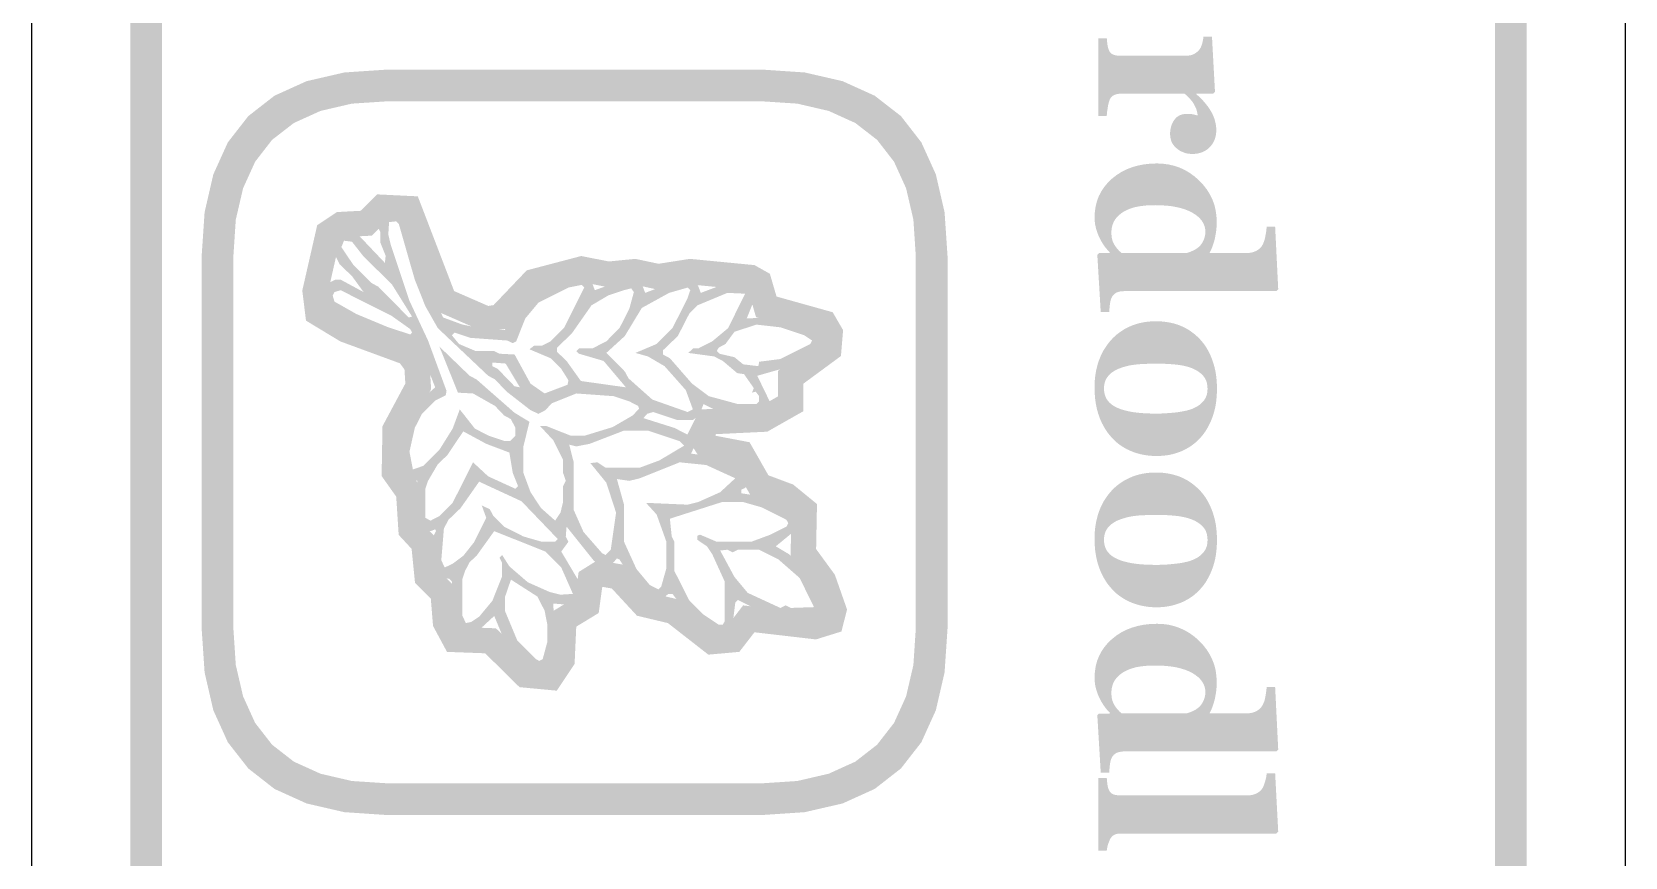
# Model space of a CAD drawing. Header units: millimetres. Extents: x 6 to 297, y 55 to 451.
# Drawn here: x 273.96 to 294.04, y 413.97 to 424.38 of the extents above; entities that cross this region are included whole.
import ezdxf

# ---------------------------------------------------------------- set-up
doc = ezdxf.new("R2010")
doc.units = ezdxf.units.MM
doc.layers.add('CUT', color=1, linetype='Continuous')
doc.layers.add('RASTER', color=7, linetype='Continuous')

msp = doc.modelspace()

# ---------------------------------------------------------------- hatches: boundary and pattern name
at = {"layer": 'RASTER'}
h = msp.add_hatch(color=7, dxfattribs=at)
h.paths.add_polyline_path([(290.6, 450), (291.116, 449.966), (291.563, 449.863), (291.941, 449.691), (292.25, 449.45), (292.491, 449.141), (292.663, 448.763), (292.766, 448.316), (292.8, 447.8), (292.8, 390.6), (292.766, 390.084), (292.662, 389.638), (292.491, 389.259), (292.25, 388.95), (291.941, 388.709), (291.563, 388.538), (291.116, 388.434), (290.6, 388.4), (277.4, 388.4), (276.884, 388.434), (276.438, 388.538), (276.059, 388.709), (275.75, 388.95), (275.509, 389.259), (275.338, 389.638), (275.234, 390.084), (275.2, 390.6), (275.2, 447.8), (275.234, 448.316), (275.338, 448.763), (275.509, 449.141), (275.75, 449.45), (276.059, 449.691), (276.438, 449.863), (276.884, 449.966), (277.4, 450)])
h.paths.add_polyline_path([(290.6, 449.6), (277.4, 449.6), (276.978, 449.572), (276.612, 449.488), (276.303, 449.347), (276.05, 449.15), (275.853, 448.897), (275.713, 448.588), (275.628, 448.222), (275.6, 447.8), (275.6, 390.6), (275.628, 390.178), (275.713, 389.813), (275.853, 389.503), (276.05, 389.25), (276.303, 389.053), (276.612, 388.912), (276.978, 388.828), (277.4, 388.8), (290.6, 388.8), (291.022, 388.828), (291.388, 388.912), (291.697, 389.053), (291.95, 389.25), (292.147, 389.503), (292.287, 389.813), (292.372, 390.178), (292.4, 390.6), (292.4, 447.8), (292.372, 448.222), (292.287, 448.588), (292.147, 448.897), (291.95, 449.15), (291.697, 449.347), (291.388, 449.488), (291.022, 449.572), (290.6, 449.6)], flags=0)
for points in [[(288.585, 422.836), (288.558, 422.837), (288.531, 422.84), (288.505, 422.845), (288.481, 422.853), (288.456, 422.863), (288.433, 422.874), (288.411, 422.888), (288.39, 422.905), (288.37, 422.922), (288.353, 422.942), (288.338, 422.962), (288.326, 422.984), (288.317, 423.008), (288.311, 423.033), (288.307, 423.059), (288.305, 423.086), (288.306, 423.112), (288.309, 423.138), (288.313, 423.162), (288.319, 423.185), (288.326, 423.207), (288.336, 423.228), (288.347, 423.248), (288.359, 423.267), (288.374, 423.284), (288.39, 423.3), (288.407, 423.312), (288.426, 423.323), (288.447, 423.331), (288.47, 423.336), (288.494, 423.34), (288.519, 423.341), (288.532, 423.341), (288.543, 423.341), (288.554, 423.34), (288.565, 423.339), (288.574, 423.338), (288.583, 423.337), (288.591, 423.336), (288.599, 423.334), (288.606, 423.332), (288.613, 423.33), (288.62, 423.329), (288.627, 423.327), (288.633, 423.325), (288.64, 423.324), (288.646, 423.322), (288.652, 423.321), (288.651, 423.338), (288.648, 423.355), (288.644, 423.372), (288.639, 423.39), (288.633, 423.408), (288.625, 423.426), (288.616, 423.444), (288.606, 423.463), (288.594, 423.481), (288.582, 423.499), (288.568, 423.516), (288.554, 423.533), (288.539, 423.549), (288.523, 423.565), (288.506, 423.58), (288.488, 423.595), (287.684, 423.595), (287.672, 423.594), (287.66, 423.594), (287.648, 423.592), (287.637, 423.591), (287.627, 423.588), (287.617, 423.585), (287.608, 423.582), (287.599, 423.578), (287.591, 423.574), (287.583, 423.569), (287.576, 423.563), (287.569, 423.557), (287.563, 423.55), (287.557, 423.542), (287.551, 423.533), (287.546, 423.524), (287.543, 423.516), (287.539, 423.506), (287.535, 423.494), (287.532, 423.482), (287.528, 423.468), (287.525, 423.453), (287.522, 423.437), (287.519, 423.419), (287.517, 423.402), (287.514, 423.386), (287.512, 423.371), (287.511, 423.357), (287.509, 423.345), (287.508, 423.333), (287.507, 423.323), (287.507, 423.315), (287.4, 423.315), (287.4, 424.295), (287.507, 424.295), (287.508, 424.286), (287.509, 424.276), (287.509, 424.267), (287.51, 424.258), (287.511, 424.249), (287.513, 424.239), (287.514, 424.23), (287.515, 424.221), (287.516, 424.212), (287.518, 424.203), (287.519, 424.194), (287.521, 424.186), (287.523, 424.178), (287.525, 424.171), (287.527, 424.164), (287.529, 424.157), (287.533, 424.146), (287.538, 424.135), (287.543, 424.126), (287.549, 424.117), (287.556, 424.11), (287.563, 424.103), (287.571, 424.097), (287.579, 424.093), (287.587, 424.088), (287.597, 424.085), (287.607, 424.082), (287.618, 424.079), (287.629, 424.077), (287.641, 424.076), (287.653, 424.075), (287.667, 424.075), (288.519, 424.075), (288.532, 424.075), (288.545, 424.077), (288.557, 424.079), (288.569, 424.081), (288.581, 424.085), (288.592, 424.089), (288.603, 424.094), (288.614, 424.1), (288.624, 424.106), (288.633, 424.113), (288.643, 424.12), (288.651, 424.127), (288.659, 424.135), (288.667, 424.143), (288.674, 424.151), (288.68, 424.16), (288.685, 424.167), (288.689, 424.174), (288.693, 424.182), (288.696, 424.19), (288.7, 424.198), (288.703, 424.207), (288.707, 424.217), (288.71, 424.227), (288.712, 424.237), (288.715, 424.247), (288.717, 424.258), (288.719, 424.269), (288.721, 424.28), (288.723, 424.292), (288.724, 424.303), (288.726, 424.315), (288.833, 424.315), (288.871, 423.617), (288.849, 423.595), (288.636, 423.595), (288.636, 423.589), (288.665, 423.563), (288.692, 423.537), (288.717, 423.511), (288.741, 423.484), (288.763, 423.457), (288.784, 423.43), (288.803, 423.402), (288.82, 423.374), (288.836, 423.346), (288.849, 423.317), (288.861, 423.288), (288.87, 423.258), (288.877, 423.228), (288.883, 423.198), (288.886, 423.168), (288.887, 423.138), (288.886, 423.104), (288.882, 423.073), (288.875, 423.043), (288.866, 423.015), (288.854, 422.988), (288.839, 422.963), (288.822, 422.94), (288.803, 422.919), (288.781, 422.899), (288.757, 422.882), (288.733, 422.868), (288.706, 422.856), (288.678, 422.847), (288.649, 422.841), (288.618, 422.837), (288.585, 422.836)], [(287.4, 414.05), (287.4, 414.968), (287.507, 414.968), (287.508, 414.959), (287.508, 414.949), (287.509, 414.94), (287.51, 414.931), (287.511, 414.921), (287.512, 414.912), (287.513, 414.903), (287.514, 414.894), (287.515, 414.885), (287.517, 414.877), (287.518, 414.868), (287.52, 414.86), (287.522, 414.852), (287.524, 414.845), (287.526, 414.837), (287.529, 414.83), (287.534, 414.819), (287.539, 414.809), (287.544, 414.799), (287.55, 414.791), (287.557, 414.784), (287.564, 414.777), (287.571, 414.771), (287.579, 414.767), (287.588, 414.763), (287.597, 414.759), (287.607, 414.756), (287.618, 414.754), (287.629, 414.752), (287.641, 414.751), (287.653, 414.75), (287.667, 414.75), (289.29, 414.75), (289.303, 414.75), (289.317, 414.751), (289.33, 414.753), (289.343, 414.755), (289.356, 414.759), (289.369, 414.763), (289.381, 414.767), (289.393, 414.773), (289.404, 414.778), (289.415, 414.785), (289.425, 414.792), (289.435, 414.799), (289.444, 414.807), (289.452, 414.815), (289.459, 414.824), (289.465, 414.833), (289.47, 414.841), (289.475, 414.85), (289.48, 414.859), (289.484, 414.87), (289.489, 414.882), (289.493, 414.894), (289.498, 414.908), (289.502, 414.922), (289.506, 414.937), (289.51, 414.951), (289.513, 414.964), (289.516, 414.978), (289.518, 414.991), (289.52, 415.003), (289.522, 415.015), (289.523, 415.027), (289.629, 415.027), (289.668, 414.29), (289.644, 414.268), (287.686, 414.268), (287.672, 414.268), (287.66, 414.267), (287.648, 414.265), (287.637, 414.263), (287.626, 414.26), (287.616, 414.257), (287.606, 414.253), (287.598, 414.249), (287.59, 414.244), (287.582, 414.238), (287.575, 414.231), (287.568, 414.224), (287.561, 414.216), (287.555, 414.207), (287.55, 414.198), (287.545, 414.187), (287.542, 414.18), (287.539, 414.172), (287.536, 414.165), (287.533, 414.157), (287.53, 414.15), (287.527, 414.142), (287.524, 414.134), (287.522, 414.126), (287.519, 414.118), (287.517, 414.109), (287.515, 414.1), (287.513, 414.091), (287.511, 414.081), (287.509, 414.071), (287.508, 414.06), (287.507, 414.05)]]:
    msp.add_hatch(color=7, dxfattribs=at).paths.add_polyline_path(points)
h = msp.add_hatch(color=7, dxfattribs=at)
h.paths.add_polyline_path([(283.15, 423.9), (283.701, 423.863), (284.178, 423.753), (284.582, 423.57), (284.913, 423.313), (285.17, 422.982), (285.353, 422.578), (285.463, 422.101), (285.5, 421.55), (285.5, 416.85), (285.463, 416.299), (285.353, 415.822), (285.17, 415.418), (284.913, 415.088), (284.582, 414.83), (284.178, 414.647), (283.701, 414.537), (283.15, 414.5), (278.45, 414.5), (277.899, 414.537), (277.422, 414.647), (277.018, 414.83), (276.688, 415.088), (276.43, 415.418), (276.247, 415.822), (276.137, 416.299), (276.1, 416.85), (276.1, 421.55), (276.137, 422.101), (276.247, 422.578), (276.43, 422.982), (276.688, 423.313), (277.018, 423.57), (277.422, 423.753), (277.899, 423.863), (278.45, 423.9)])
h.paths.add_polyline_path([(283.15, 423.5), (278.45, 423.5), (277.993, 423.47), (277.597, 423.378), (277.262, 423.226), (276.987, 423.013), (276.774, 422.738), (276.622, 422.403), (276.53, 422.007), (276.5, 421.55), (276.5, 416.85), (276.53, 416.393), (276.622, 415.997), (276.774, 415.662), (276.987, 415.388), (277.262, 415.174), (277.597, 415.022), (277.993, 414.93), (278.45, 414.9), (283.15, 414.9), (283.607, 414.93), (284.003, 415.022), (284.338, 415.174), (284.613, 415.388), (284.826, 415.662), (284.978, 415.997), (285.07, 416.393), (285.1, 416.85), (285.1, 421.55), (285.07, 422.007), (284.978, 422.403), (284.826, 422.738), (284.613, 423.013), (284.338, 423.226), (284.003, 423.378), (283.607, 423.47), (283.15, 423.5)], flags=0)
h = msp.add_hatch(color=7, dxfattribs=at)
h.paths.add_polyline_path([(287.431, 420.841), (287.388, 421.563), (287.409, 421.585), (287.544, 421.585), (287.546, 421.595), (287.527, 421.614), (287.509, 421.634), (287.491, 421.656), (287.474, 421.679), (287.457, 421.704), (287.441, 421.731), (287.426, 421.759), (287.411, 421.789), (287.397, 421.82), (287.386, 421.85), (287.376, 421.881), (287.368, 421.912), (287.361, 421.943), (287.357, 421.974), (287.354, 422.005), (287.353, 422.036), (287.357, 422.108), (287.367, 422.177), (287.384, 422.243), (287.408, 422.306), (287.439, 422.365), (287.477, 422.421), (287.521, 422.474), (287.573, 422.524), (287.63, 422.569), (287.691, 422.608), (287.756, 422.641), (287.825, 422.668), (287.898, 422.689), (287.975, 422.704), (288.056, 422.713), (288.141, 422.716), (288.217, 422.712), (288.29, 422.702), (288.361, 422.685), (288.428, 422.662), (288.493, 422.632), (288.555, 422.595), (288.615, 422.551), (288.671, 422.501), (288.723, 422.446), (288.768, 422.388), (288.806, 422.327), (288.837, 422.264), (288.862, 422.198), (288.879, 422.128), (288.889, 422.057), (288.893, 421.982), (288.892, 421.952), (288.891, 421.923), (288.889, 421.894), (288.886, 421.865), (288.882, 421.837), (288.877, 421.81), (288.872, 421.783), (288.866, 421.756), (288.859, 421.73), (288.851, 421.706), (288.844, 421.683), (288.836, 421.661), (288.828, 421.641), (288.82, 421.622), (288.811, 421.604), (288.802, 421.588), (289.281, 421.588), (289.294, 421.588), (289.308, 421.589), (289.321, 421.591), (289.333, 421.593), (289.346, 421.596), (289.358, 421.6), (289.371, 421.605), (289.383, 421.61), (289.394, 421.615), (289.405, 421.622), (289.415, 421.628), (289.425, 421.635), (289.434, 421.643), (289.442, 421.651), (289.45, 421.659), (289.457, 421.668), (289.464, 421.68), (289.472, 421.692), (289.478, 421.706), (289.484, 421.719), (289.49, 421.734), (289.495, 421.749), (289.499, 421.765), (289.503, 421.782), (289.506, 421.799), (289.509, 421.816), (289.512, 421.833), (289.515, 421.85), (289.517, 421.867), (289.519, 421.884), (289.521, 421.902), (289.523, 421.919), (289.629, 421.919), (289.668, 421.128), (289.644, 421.106), (287.724, 421.106), (287.71, 421.105), (287.697, 421.105), (287.684, 421.103), (287.672, 421.101), (287.661, 421.099), (287.65, 421.095), (287.64, 421.092), (287.63, 421.087), (287.621, 421.083), (287.612, 421.077), (287.604, 421.071), (287.596, 421.063), (287.589, 421.056), (287.582, 421.047), (287.576, 421.038), (287.57, 421.028), (287.566, 421.02), (287.562, 421.011), (287.559, 421.001), (287.556, 420.99), (287.553, 420.979), (287.551, 420.966), (287.548, 420.952), (287.546, 420.938), (287.545, 420.924), (287.543, 420.91), (287.542, 420.897), (287.541, 420.884), (287.54, 420.872), (287.539, 420.861), (287.538, 420.85), (287.538, 420.841)])
h.paths.add_polyline_path([(287.692, 421.588), (288.519, 421.588), (288.528, 421.59), (288.536, 421.593), (288.545, 421.597), (288.555, 421.6), (288.564, 421.604), (288.574, 421.608), (288.584, 421.612), (288.594, 421.616), (288.604, 421.621), (288.614, 421.626), (288.624, 421.632), (288.634, 421.638), (288.643, 421.645), (288.653, 421.652), (288.662, 421.659), (288.671, 421.667), (288.679, 421.674), (288.686, 421.683), (288.694, 421.692), (288.7, 421.701), (288.707, 421.711), (288.714, 421.722), (288.72, 421.733), (288.726, 421.745), (288.731, 421.758), (288.736, 421.77), (288.74, 421.784), (288.743, 421.797), (288.746, 421.811), (288.748, 421.826), (288.749, 421.841), (288.749, 421.856), (288.747, 421.892), (288.739, 421.926), (288.726, 421.958), (288.708, 421.989), (288.684, 422.018), (288.656, 422.046), (288.622, 422.072), (288.584, 422.096), (288.54, 422.118), (288.492, 422.137), (288.44, 422.153), (288.384, 422.166), (288.323, 422.177), (288.259, 422.184), (288.19, 422.188), (288.116, 422.19), (288.087, 422.189), (288.058, 422.189), (288.031, 422.187), (288.004, 422.186), (287.977, 422.183), (287.952, 422.18), (287.927, 422.177), (287.903, 422.173), (287.88, 422.168), (287.857, 422.163), (287.835, 422.157), (287.813, 422.15), (287.792, 422.142), (287.771, 422.133), (287.751, 422.124), (287.731, 422.114), (287.712, 422.103), (287.694, 422.091), (287.678, 422.078), (287.662, 422.065), (287.647, 422.051), (287.634, 422.036), (287.621, 422.021), (287.609, 422.004), (287.599, 421.987), (287.59, 421.969), (287.583, 421.951), (287.577, 421.931), (287.572, 421.911), (287.568, 421.889), (287.566, 421.867), (287.566, 421.844), (287.566, 421.822), (287.568, 421.801), (287.57, 421.781), (287.574, 421.762), (287.579, 421.744), (287.585, 421.727), (287.592, 421.711), (287.6, 421.696), (287.609, 421.682), (287.619, 421.667), (287.629, 421.653), (287.64, 421.64), (287.652, 421.626), (287.664, 421.613), (287.678, 421.6), (287.692, 421.588)], flags=0)
h = msp.add_hatch(color=7, dxfattribs=at)
h.paths.add_polyline_path([(284.234, 417.092), (284.163, 416.815), (283.842, 416.715), (283.067, 416.805), (282.876, 416.558), (282.486, 416.523), (281.976, 416.921), (281.586, 417.014), (281.269, 417.357), (281.155, 417.377), (281.148, 417.373), (281.104, 417.048), (280.821, 416.876), (280.8, 416.406), (280.575, 416.069), (280.106, 416.113), (279.673, 416.54), (279.192, 416.558), (279.016, 416.885), (278.988, 417.23), (278.789, 417.429), (278.746, 417.857), (278.583, 418.033), (278.552, 418.515), (278.368, 418.775), (278.379, 419.403), (278.667, 419.941), (278.656, 420.119), (278.599, 420.196), (277.848, 420.472), (277.415, 420.734), (277.368, 421.113), (277.556, 421.937), (277.805, 422.103), (278.105, 422.119), (278.312, 422.326), (278.824, 422.301), (279.282, 421.107), (279.712, 420.919), (279.779, 420.93), (280.197, 421.368), (280.884, 421.549), (281.231, 421.48), (281.566, 421.513), (281.858, 421.451), (282.253, 421.513), (283.068, 421.434), (283.261, 421.325), (283.345, 421.038), (284.053, 420.84), (284.184, 420.614), (284.157, 420.288), (283.683, 419.939), (283.683, 419.592), (283.228, 419.334), (282.582, 419.303), (282.575, 419.29), (282.58, 419.282), (283.005, 419.201), (283.243, 418.784), (283.554, 418.668), (283.855, 418.422), (283.844, 417.854), (284.08, 417.531)])
h.paths.add_polyline_path([(283.9, 417.078), (283.794, 417.38), (283.522, 417.752), (283.532, 418.272), (283.392, 418.386), (283.022, 418.524), (282.8, 418.915), (282.383, 418.994), (282.208, 419.273), (282.381, 419.614), (283.137, 419.65), (283.363, 419.779), (283.363, 420.1), (283.85, 420.459), (283.857, 420.54), (283.841, 420.567), (283.087, 420.777), (282.99, 421.111), (282.97, 421.122), (282.263, 421.19), (281.849, 421.125), (281.548, 421.19), (281.215, 421.156), (280.894, 421.221), (280.366, 421.081), (279.936, 420.631), (279.669, 420.588), (279.031, 420.868), (278.6, 421.991), (278.438, 421.999), (278.245, 421.806), (277.91, 421.788), (277.839, 421.741), (277.693, 421.096), (277.713, 420.927), (277.987, 420.762), (278.799, 420.464), (278.969, 420.233), (278.992, 419.871), (278.698, 419.32), (278.69, 418.874), (278.866, 418.626), (278.895, 418.167), (279.053, 417.996), (279.096, 417.575), (279.298, 417.373), (279.33, 416.978), (279.387, 416.871), (279.809, 416.855), (280.25, 416.421), (280.415, 416.405), (280.484, 416.509), (280.509, 417.06), (280.807, 417.242), (280.851, 417.565), (281.09, 417.714), (281.431, 417.654), (281.755, 417.303), (282.119, 417.216), (282.583, 416.853), (282.708, 416.864), (282.924, 417.144), (283.812, 417.041), (283.898, 417.068), (283.9, 417.078)], flags=0)
h = msp.add_hatch(color=7, dxfattribs=at)
h.paths.add_polyline_path([(283.95, 420.54), (283.904, 420.407), (283.737, 420.273), (283.493, 420.15), (283.102, 420.039), (283.259, 419.716), (283.236, 419.639), (283.159, 419.582), (282.992, 419.582), (282.892, 419.549), (282.558, 419.615), (282.425, 419.682), (282.368, 419.539), (282.291, 419.482), (282.091, 419.482), (281.79, 419.582), (281.714, 419.559), (281.667, 419.505), (282.057, 419.382), (282.234, 419.292), (282.325, 419.181), (282.268, 419.058), (282.558, 419.015), (282.759, 418.948), (282.969, 418.824), (282.992, 418.714), (282.949, 418.624), (282.902, 418.604), (282.902, 418.557), (283.193, 418.514), (283.603, 418.29), (283.66, 418.18), (283.637, 418.137), (283.336, 417.889), (283.503, 417.789), (283.77, 417.522), (283.894, 417.312), (283.96, 417.078), (283.937, 417.035), (283.86, 416.978), (283.493, 416.978), (283.126, 417.078), (282.859, 417.212), (282.825, 417.178), (282.792, 416.911), (282.735, 416.801), (282.592, 416.778), (282.415, 416.868), (282.335, 416.955), (282.248, 417.001), (282.034, 417.289), (281.981, 417.289), (281.891, 417.212), (281.714, 417.269), (281.547, 417.435), (281.366, 417.723), (281.333, 417.736), (281.256, 417.646), (281.156, 417.646), (281.046, 417.703), (280.699, 418.137), (280.689, 418.013), (280.722, 417.946), (280.632, 417.823), (280.856, 417.445), (280.889, 417.245), (280.789, 417.145), (280.532, 417.168), (280.555, 416.511), (280.465, 416.334), (280.321, 416.31), (280.211, 416.367), (279.944, 416.634), (279.787, 417.011), (279.597, 416.835), (279.487, 416.778), (279.343, 416.801), (279.287, 416.878), (279.253, 417.011), (279.253, 417.445), (279.22, 417.479), (279.076, 417.502), (279.019, 417.579), (279.019, 418.013), (279.053, 418.08), (279.043, 418.103), (278.986, 418.08), (278.843, 418.103), (278.786, 418.247), (278.819, 418.714), (278.662, 418.757), (278.619, 418.848), (278.619, 419.282), (278.652, 419.415), (278.776, 419.659), (279.043, 419.893), (278.843, 420.407), (278.285, 420.584), (277.774, 420.807), (277.674, 420.874), (277.617, 420.984), (277.617, 421.084), (277.674, 421.195), (277.784, 421.251), (277.851, 421.251), (278.141, 421.094), (277.995, 421.295), (277.841, 421.442), (277.751, 421.619), (277.751, 421.719), (277.794, 421.809), (277.884, 421.852), (278.061, 421.829), (278.409, 421.462), (278.419, 421.552), (278.352, 421.719), (278.352, 421.852), (278.318, 421.919), (278.409, 422.063), (278.619, 422.086), (278.662, 422.063), (278.719, 421.952), (278.919, 421.251), (279.143, 420.774), (279.387, 420.684), (279.721, 420.617), (279.921, 420.617), (280.044, 420.861), (280.245, 421.061), (280.522, 421.218), (280.755, 421.285), (280.999, 421.261), (281.056, 421.118), (281.423, 421.251), (281.59, 421.251), (281.634, 421.228), (281.69, 421.084), (282.124, 421.251), (282.291, 421.251), (282.335, 421.228), (282.391, 421.084), (282.658, 421.185), (282.902, 421.208), (282.992, 421.185), (283.059, 421.118), (283.059, 420.984), (282.969, 420.761), (283.393, 420.784), (283.66, 420.717), (283.904, 420.594)])
h.paths.add_polyline_path([(283.817, 417.122), (283.637, 417.489), (283.37, 417.723), (283.126, 417.846), (282.859, 417.846), (282.792, 417.813), (282.725, 417.846), (282.635, 417.836), (282.815, 417.502), (282.982, 417.302), (283.393, 417.112), (283.46, 417.145), (283.526, 417.112)], flags=0)
h.paths.add_polyline_path([(283.794, 420.483), (283.693, 420.55), (283.393, 420.65), (283.092, 420.684), (282.815, 420.594), (282.702, 420.44), (282.615, 420.393), (282.592, 420.35), (282.625, 420.317), (282.815, 420.273), (282.925, 420.183), (283.116, 420.16), (283.126, 420.216), (283.393, 420.25), (283.77, 420.44)], flags=0)
h.paths.add_polyline_path([(283.493, 418.18), (283.47, 418.223), (283.159, 418.38), (282.925, 418.447), (282.658, 418.447), (282.001, 418.237), (282.024, 418.013), (282.057, 417.946), (282.057, 417.579), (282.248, 417.202), (282.415, 417.035), (282.615, 416.901), (282.668, 416.901), (282.692, 416.945), (282.692, 417.445), (282.535, 417.789), (282.468, 417.889), (282.348, 417.97), (282.348, 418.023), (282.381, 418.036), (282.592, 417.946), (283.026, 417.946), (283.269, 418.036), (283.47, 418.137)], flags=0)
h.paths.add_polyline_path([(283.126, 419.782), (283.082, 419.839), (283.036, 419.826), (283.059, 419.883), (282.936, 420.059), (282.849, 420.073), (282.668, 420.226), (282.558, 420.283), (282.234, 420.327), (282.291, 420.383), (282.358, 420.383), (282.535, 420.473), (282.735, 420.64), (282.949, 421.074), (282.725, 421.084), (282.348, 420.927), (282.248, 420.827), (282.101, 420.54), (281.914, 420.36), (281.914, 420.307), (282.001, 420.26), (282.281, 419.939), (282.491, 419.782), (282.859, 419.682), (283.092, 419.682), (283.126, 419.716)], flags=0)
h.paths.add_polyline_path([(282.825, 418.747), (282.458, 418.914), (282.124, 418.948), (281.623, 418.747), (281.49, 418.714), (281.333, 418.737), (281.423, 418.414), (281.423, 417.946), (281.58, 417.602), (281.747, 417.402), (281.857, 417.345), (281.891, 417.379), (281.957, 417.612), (281.957, 417.946), (281.834, 418.29), (281.7, 418.437), (282.224, 418.414), (282.358, 418.447), (282.635, 418.571)], flags=0)
h.paths.add_polyline_path([(282.291, 419.615), (282.201, 419.859), (281.934, 420.16), (281.724, 420.283), (281.567, 420.327), (281.834, 420.44), (282.034, 420.64), (282.224, 421.018), (282.258, 421.118), (282.224, 421.151), (281.991, 421.084), (281.647, 420.894), (281.433, 420.54), (281.2, 420.327), (281.433, 420.093), (281.48, 420.006), (281.78, 419.739), (282.224, 419.582)], flags=0)
h.paths.add_polyline_path([(282.181, 419.158), (282.124, 419.215), (281.724, 419.348), (281.423, 419.348), (280.989, 419.181), (280.822, 419.148), (280.732, 419.171), (280.789, 418.948), (280.789, 418.347), (280.912, 418.07), (281.146, 417.803), (281.189, 417.779), (281.256, 417.846), (281.323, 418.313), (281.2, 418.691), (280.999, 418.938), (281.089, 418.948), (281.189, 418.881), (281.623, 418.881), (281.867, 418.971)], flags=0)
h.paths.add_polyline_path([(281.613, 419.625), (281.6, 419.659), (281.49, 419.716), (281.29, 419.782), (280.822, 419.816), (280.512, 419.692), (280.432, 419.605), (280.345, 419.559), (280.245, 419.605), (279.944, 419.839), (279.797, 419.993), (279.711, 420.039), (279.076, 420.64), (278.919, 420.917), (278.786, 421.251), (278.585, 421.952), (278.552, 421.986), (278.462, 421.976), (278.452, 421.819), (278.485, 421.685), (278.719, 420.984), (278.953, 420.483), (279.186, 419.849), (279.176, 419.792), (279.043, 419.726), (278.876, 419.559), (278.786, 419.382), (278.719, 419.081), (278.762, 418.858), (278.896, 418.904), (279.096, 419.105), (279.263, 419.372), (279.353, 419.615), (279.544, 419.372), (279.721, 419.282), (279.921, 419.215), (279.988, 419.215), (280.054, 419.282), (280.054, 419.382), (279.998, 419.492), (279.911, 419.539), (279.797, 419.659), (279.52, 419.816), (279.33, 419.826), (279.096, 420.407), (279.477, 420.039), (279.564, 419.993), (280.044, 419.572), (280.231, 419.459), (280.155, 419.148), (280.155, 418.814), (280.245, 418.571), (280.378, 418.37), (280.555, 418.213), (280.622, 418.313), (280.655, 418.447), (280.655, 418.647), (280.689, 418.714), (280.655, 418.814), (280.655, 418.981), (280.532, 419.225), (280.365, 419.405), (280.445, 419.405), (280.755, 419.282), (280.922, 419.282), (281.28, 419.392), (281.533, 419.539)], flags=0)
h.paths.add_polyline_path([(281.547, 421.094), (281.513, 421.141), (281.423, 421.118), (281.223, 421.051), (281.013, 420.927), (280.766, 420.574), (280.579, 420.393), (280.579, 420.34), (280.699, 420.226), (280.879, 419.973), (281.447, 419.893), (281.166, 420.226), (280.856, 420.317), (280.822, 420.35), (280.856, 420.383), (281.023, 420.383), (281.2, 420.473), (281.366, 420.64), (281.49, 420.884)], flags=0)
h.paths.add_polyline_path([(280.922, 421.151), (280.889, 421.185), (280.722, 421.151), (280.345, 420.961), (280.178, 420.761), (280.064, 420.473), (280.021, 420.45), (279.954, 420.483), (279.487, 420.517), (279.287, 420.584), (279.253, 420.55), (279.343, 420.44), (279.554, 420.35), (279.787, 420.35), (279.854, 420.317), (280.044, 420.307), (280.245, 419.939), (280.422, 419.816), (280.712, 419.926), (280.722, 419.983), (280.632, 420.126), (280.498, 420.26), (280.231, 420.373), (280.288, 420.417), (280.388, 420.417), (280.498, 420.473), (280.665, 420.64)], flags=0)
h.paths.add_polyline_path([(280.779, 417.289), (280.632, 417.622), (280.432, 417.823), (279.787, 418.08), (279.564, 417.769), (279.477, 417.689), (279.42, 417.579), (279.387, 417.479), (279.387, 417.011), (279.43, 416.921), (279.497, 416.935), (279.597, 417.001), (279.764, 417.202), (279.887, 417.512), (279.887, 417.679), (279.854, 417.746), (279.887, 417.779), (279.978, 417.636), (280.211, 417.435), (280.488, 417.312), (280.622, 417.279)], flags=0)
h.paths.add_polyline_path([(280.589, 417.98), (280.131, 418.457), (279.597, 418.704), (279.363, 418.37), (279.21, 418.223), (279.153, 418.113), (279.12, 417.713), (279.163, 417.622), (279.263, 417.669), (279.397, 417.769), (279.53, 417.936), (279.687, 418.247), (279.63, 418.404), (279.731, 418.357), (279.777, 418.27), (279.911, 418.137), (280.155, 418.013), (280.388, 417.946), (280.555, 417.946)], flags=0)
h.paths.add_polyline_path([(280.455, 416.911), (280.422, 417.078), (280.332, 417.255), (279.998, 417.469), (279.921, 417.245), (279.921, 417.078), (280.078, 416.701), (280.311, 416.467), (280.355, 416.444), (280.398, 416.467), (280.455, 416.678)], flags=0)
h.paths.add_polyline_path([(280.111, 419.893), (279.931, 420.193), (279.764, 420.206), (279.764, 420.16), (279.831, 420.126), (280.044, 419.906)], flags=0)
h.paths.add_polyline_path([(280.088, 418.647), (280.021, 418.814), (279.978, 419.071), (279.687, 419.181), (279.397, 419.338), (279.196, 419.038), (279.076, 418.924), (278.953, 418.714), (278.919, 418.614), (278.919, 418.247), (278.986, 418.213), (279.096, 418.27), (279.263, 418.437), (279.52, 418.948), (279.711, 418.771), (280.054, 418.614)], flags=0)
h.paths.add_polyline_path([(278.752, 420.784), (278.495, 421.195), (278.141, 421.542), (277.995, 421.729), (277.894, 421.742), (277.861, 421.662), (278.008, 421.442), (278.242, 421.208), (278.328, 421.161), (278.709, 420.774)], flags=0)
h.paths.add_polyline_path([(278.752, 420.584), (278.729, 420.627), (278.495, 420.794), (277.851, 421.118), (277.774, 421.094), (277.751, 421.051), (277.774, 420.974), (278.051, 420.817), (278.452, 420.65), (278.729, 420.56)], flags=0)
h = msp.add_hatch(color=7, dxfattribs=at)
h.paths.add_polyline_path([(288.68, 419.25), (288.654, 419.224), (288.627, 419.199), (288.599, 419.176), (288.569, 419.154), (288.538, 419.134), (288.506, 419.116), (288.473, 419.099), (288.439, 419.084), (288.403, 419.071), (288.367, 419.059), (288.33, 419.049), (288.292, 419.041), (288.254, 419.035), (288.214, 419.031), (288.175, 419.028), (288.134, 419.027), (288.094, 419.028), (288.054, 419.031), (288.015, 419.035), (287.976, 419.041), (287.938, 419.049), (287.9, 419.059), (287.863, 419.07), (287.827, 419.084), (287.792, 419.098), (287.757, 419.115), (287.725, 419.133), (287.693, 419.153), (287.663, 419.174), (287.634, 419.197), (287.606, 419.222), (287.58, 419.248), (287.554, 419.278), (287.528, 419.309), (287.505, 419.341), (287.483, 419.375), (287.463, 419.41), (287.444, 419.447), (287.427, 419.485), (287.412, 419.524), (287.398, 419.565), (287.386, 419.608), (287.376, 419.651), (287.368, 419.696), (287.361, 419.743), (287.357, 419.791), (287.354, 419.84), (287.353, 419.891), (287.354, 419.936), (287.356, 419.979), (287.36, 420.021), (287.366, 420.063), (287.373, 420.104), (287.382, 420.143), (287.392, 420.182), (287.404, 420.22), (287.418, 420.257), (287.433, 420.293), (287.45, 420.328), (287.468, 420.362), (287.489, 420.394), (287.51, 420.426), (287.533, 420.457), (287.558, 420.486), (287.583, 420.513), (287.61, 420.539), (287.638, 420.563), (287.668, 420.586), (287.699, 420.607), (287.731, 420.627), (287.765, 420.645), (287.801, 420.662), (287.837, 420.677), (287.875, 420.69), (287.914, 420.701), (287.954, 420.71), (287.994, 420.717), (288.036, 420.722), (288.079, 420.725), (288.124, 420.726), (288.167, 420.725), (288.209, 420.723), (288.25, 420.718), (288.29, 420.712), (288.328, 420.704), (288.365, 420.695), (288.402, 420.683), (288.436, 420.67), (288.47, 420.655), (288.503, 420.638), (288.535, 420.62), (288.566, 420.599), (288.596, 420.577), (288.625, 420.554), (288.653, 420.528), (288.68, 420.501), (288.705, 420.473), (288.729, 420.443), (288.751, 420.412), (288.771, 420.38), (288.79, 420.346), (288.808, 420.31), (288.824, 420.272), (288.839, 420.233), (288.852, 420.193), (288.864, 420.152), (288.874, 420.109), (288.882, 420.065), (288.888, 420.02), (288.892, 419.974), (288.895, 419.927), (288.896, 419.878), (288.895, 419.828), (288.892, 419.779), (288.888, 419.731), (288.882, 419.685), (288.874, 419.641), (288.864, 419.598), (288.852, 419.557), (288.839, 419.517), (288.824, 419.479), (288.808, 419.442), (288.79, 419.406), (288.771, 419.372), (288.751, 419.34), (288.729, 419.308), (288.705, 419.278), (288.68, 419.25)])
h.paths.add_polyline_path([(287.665, 419.625), (287.686, 419.617), (287.708, 419.61), (287.732, 419.603), (287.756, 419.597), (287.781, 419.591), (287.808, 419.586), (287.836, 419.581), (287.864, 419.577), (287.894, 419.574), (287.925, 419.57), (287.958, 419.568), (287.991, 419.566), (288.026, 419.564), (288.062, 419.563), (288.099, 419.562), (288.137, 419.562), (288.163, 419.562), (288.19, 419.563), (288.218, 419.564), (288.247, 419.565), (288.276, 419.568), (288.307, 419.57), (288.339, 419.573), (288.371, 419.576), (288.403, 419.58), (288.434, 419.585), (288.462, 419.59), (288.489, 419.595), (288.514, 419.6), (288.538, 419.607), (288.559, 419.613), (288.579, 419.62), (288.602, 419.63), (288.623, 419.64), (288.643, 419.651), (288.662, 419.662), (288.679, 419.675), (288.695, 419.688), (288.71, 419.703), (288.724, 419.718), (288.737, 419.734), (288.747, 419.751), (288.756, 419.769), (288.764, 419.788), (288.77, 419.809), (288.774, 419.83), (288.776, 419.852), (288.777, 419.875), (288.776, 419.901), (288.773, 419.925), (288.769, 419.947), (288.763, 419.969), (288.755, 419.989), (288.745, 420.008), (288.733, 420.025), (288.72, 420.042), (288.705, 420.057), (288.689, 420.071), (288.672, 420.084), (288.654, 420.097), (288.635, 420.108), (288.615, 420.119), (288.594, 420.129), (288.572, 420.138), (288.551, 420.145), (288.528, 420.152), (288.505, 420.158), (288.481, 420.164), (288.456, 420.169), (288.431, 420.173), (288.404, 420.177), (288.376, 420.18), (288.348, 420.183), (288.32, 420.185), (288.291, 420.187), (288.262, 420.189), (288.233, 420.19), (288.203, 420.191), (288.173, 420.192), (288.143, 420.192), (288.104, 420.192), (288.066, 420.191), (288.031, 420.19), (287.997, 420.189), (287.965, 420.188), (287.934, 420.186), (287.905, 420.184), (287.878, 420.181), (287.852, 420.178), (287.826, 420.174), (287.8, 420.17), (287.773, 420.164), (287.747, 420.157), (287.721, 420.15), (287.694, 420.141), (287.668, 420.132), (287.646, 420.123), (287.625, 420.113), (287.605, 420.102), (287.587, 420.091), (287.569, 420.078), (287.553, 420.065), (287.538, 420.05), (287.525, 420.035), (287.512, 420.019), (287.501, 420.001), (287.492, 419.983), (287.485, 419.964), (287.479, 419.943), (287.475, 419.922), (287.473, 419.899), (287.472, 419.875), (287.473, 419.854), (287.475, 419.833), (287.479, 419.813), (287.484, 419.794), (287.491, 419.775), (287.499, 419.757), (287.509, 419.741), (287.521, 419.724), (287.534, 419.709), (287.548, 419.695), (287.564, 419.681), (287.581, 419.668), (287.6, 419.656), (287.62, 419.645), (287.642, 419.634), (287.665, 419.625)], flags=0)
h = msp.add_hatch(color=7, dxfattribs=at)
h.paths.add_polyline_path([(288.68, 417.343), (288.654, 417.316), (288.627, 417.292), (288.599, 417.268), (288.569, 417.247), (288.538, 417.227), (288.506, 417.209), (288.473, 417.192), (288.439, 417.177), (288.403, 417.164), (288.367, 417.152), (288.33, 417.142), (288.292, 417.134), (288.254, 417.128), (288.214, 417.123), (288.175, 417.121), (288.134, 417.12), (288.094, 417.121), (288.054, 417.123), (288.015, 417.128), (287.976, 417.134), (287.938, 417.142), (287.9, 417.152), (287.863, 417.163), (287.827, 417.176), (287.792, 417.191), (287.757, 417.208), (287.725, 417.226), (287.693, 417.246), (287.663, 417.267), (287.634, 417.29), (287.606, 417.315), (287.58, 417.341), (287.554, 417.371), (287.528, 417.402), (287.505, 417.434), (287.483, 417.468), (287.463, 417.503), (287.444, 417.54), (287.427, 417.578), (287.412, 417.617), (287.398, 417.658), (287.386, 417.7), (287.376, 417.744), (287.368, 417.789), (287.361, 417.836), (287.357, 417.884), (287.354, 417.933), (287.353, 417.984), (287.354, 418.028), (287.356, 418.072), (287.36, 418.114), (287.366, 418.156), (287.373, 418.196), (287.382, 418.236), (287.392, 418.275), (287.404, 418.313), (287.418, 418.35), (287.433, 418.386), (287.45, 418.421), (287.468, 418.455), (287.489, 418.487), (287.51, 418.519), (287.533, 418.549), (287.558, 418.579), (287.583, 418.606), (287.61, 418.632), (287.638, 418.656), (287.668, 418.679), (287.699, 418.7), (287.731, 418.72), (287.765, 418.738), (287.801, 418.755), (287.837, 418.77), (287.875, 418.783), (287.914, 418.794), (287.954, 418.803), (287.994, 418.81), (288.036, 418.815), (288.079, 418.818), (288.124, 418.819), (288.167, 418.818), (288.209, 418.816), (288.25, 418.811), (288.29, 418.805), (288.328, 418.797), (288.365, 418.787), (288.402, 418.776), (288.436, 418.763), (288.47, 418.748), (288.503, 418.731), (288.535, 418.713), (288.566, 418.692), (288.596, 418.67), (288.625, 418.646), (288.653, 418.621), (288.68, 418.594), (288.705, 418.566), (288.729, 418.536), (288.751, 418.505), (288.771, 418.473), (288.79, 418.438), (288.808, 418.403), (288.824, 418.365), (288.839, 418.326), (288.852, 418.286), (288.864, 418.244), (288.874, 418.202), (288.882, 418.158), (288.888, 418.113), (288.892, 418.067), (288.895, 418.019), (288.896, 417.971), (288.895, 417.92), (288.892, 417.872), (288.888, 417.824), (288.882, 417.778), (288.874, 417.734), (288.864, 417.691), (288.852, 417.65), (288.839, 417.61), (288.824, 417.572), (288.808, 417.535), (288.79, 417.499), (288.771, 417.465), (288.751, 417.432), (288.729, 417.401), (288.705, 417.371), (288.68, 417.343)])
h.paths.add_polyline_path([(287.665, 417.718), (287.686, 417.71), (287.708, 417.703), (287.732, 417.696), (287.756, 417.69), (287.781, 417.684), (287.808, 417.679), (287.836, 417.674), (287.864, 417.67), (287.894, 417.666), (287.925, 417.663), (287.958, 417.661), (287.991, 417.658), (288.026, 417.657), (288.062, 417.656), (288.099, 417.655), (288.137, 417.655), (288.163, 417.655), (288.19, 417.656), (288.218, 417.657), (288.247, 417.658), (288.276, 417.66), (288.307, 417.663), (288.339, 417.666), (288.371, 417.669), (288.403, 417.673), (288.434, 417.677), (288.462, 417.682), (288.489, 417.688), (288.514, 417.693), (288.538, 417.699), (288.559, 417.706), (288.579, 417.713), (288.602, 417.722), (288.623, 417.732), (288.643, 417.743), (288.662, 417.755), (288.679, 417.768), (288.695, 417.781), (288.71, 417.795), (288.724, 417.811), (288.737, 417.827), (288.747, 417.844), (288.756, 417.862), (288.764, 417.881), (288.77, 417.901), (288.774, 417.923), (288.776, 417.945), (288.777, 417.968), (288.776, 417.993), (288.773, 418.017), (288.769, 418.04), (288.763, 418.062), (288.755, 418.082), (288.745, 418.101), (288.733, 418.118), (288.72, 418.134), (288.705, 418.149), (288.689, 418.164), (288.672, 418.177), (288.654, 418.189), (288.635, 418.201), (288.615, 418.212), (288.594, 418.221), (288.572, 418.23), (288.551, 418.238), (288.528, 418.244), (288.505, 418.251), (288.481, 418.256), (288.456, 418.261), (288.431, 418.266), (288.404, 418.27), (288.376, 418.273), (288.348, 418.276), (288.32, 418.278), (288.291, 418.28), (288.262, 418.282), (288.233, 418.283), (288.203, 418.284), (288.173, 418.284), (288.143, 418.284), (288.104, 418.284), (288.066, 418.284), (288.031, 418.283), (287.997, 418.282), (287.965, 418.28), (287.934, 418.279), (287.905, 418.277), (287.878, 418.274), (287.852, 418.271), (287.826, 418.267), (287.8, 418.262), (287.773, 418.257), (287.747, 418.25), (287.721, 418.242), (287.694, 418.234), (287.668, 418.224), (287.646, 418.216), (287.625, 418.206), (287.605, 418.195), (287.587, 418.183), (287.569, 418.171), (287.553, 418.157), (287.538, 418.143), (287.525, 418.128), (287.512, 418.111), (287.501, 418.094), (287.492, 418.076), (287.485, 418.056), (287.479, 418.036), (287.475, 418.014), (287.473, 417.992), (287.472, 417.968), (287.473, 417.946), (287.475, 417.926), (287.479, 417.906), (287.484, 417.886), (287.491, 417.868), (287.499, 417.85), (287.509, 417.833), (287.521, 417.817), (287.534, 417.802), (287.548, 417.787), (287.564, 417.774), (287.581, 417.761), (287.6, 417.749), (287.62, 417.738), (287.642, 417.727), (287.665, 417.718)], flags=0)
h = msp.add_hatch(color=7, dxfattribs=at)
h.paths.add_polyline_path([(287.431, 415.037), (287.388, 415.759), (287.409, 415.781), (287.544, 415.781), (287.546, 415.791), (287.527, 415.81), (287.509, 415.83), (287.491, 415.852), (287.474, 415.876), (287.457, 415.901), (287.441, 415.927), (287.426, 415.956), (287.411, 415.985), (287.397, 416.016), (287.386, 416.047), (287.376, 416.077), (287.368, 416.108), (287.361, 416.139), (287.357, 416.17), (287.354, 416.201), (287.353, 416.232), (287.357, 416.305), (287.367, 416.374), (287.384, 416.44), (287.408, 416.502), (287.439, 416.561), (287.477, 416.618), (287.521, 416.67), (287.573, 416.72), (287.63, 416.765), (287.691, 416.804), (287.756, 416.837), (287.825, 416.864), (287.898, 416.885), (287.975, 416.9), (288.056, 416.909), (288.141, 416.912), (288.217, 416.909), (288.29, 416.899), (288.361, 416.882), (288.428, 416.858), (288.493, 416.828), (288.555, 416.791), (288.615, 416.748), (288.671, 416.697), (288.723, 416.642), (288.768, 416.584), (288.806, 416.524), (288.837, 416.46), (288.862, 416.394), (288.879, 416.325), (288.889, 416.253), (288.893, 416.178), (288.892, 416.148), (288.891, 416.119), (288.889, 416.09), (288.886, 416.062), (288.882, 416.034), (288.877, 416.006), (288.872, 415.979), (288.866, 415.952), (288.859, 415.927), (288.851, 415.902), (288.844, 415.879), (288.836, 415.858), (288.828, 415.837), (288.82, 415.818), (288.811, 415.8), (288.802, 415.784), (289.281, 415.784), (289.294, 415.784), (289.308, 415.785), (289.321, 415.787), (289.333, 415.789), (289.346, 415.793), (289.358, 415.796), (289.371, 415.801), (289.383, 415.806), (289.394, 415.812), (289.405, 415.818), (289.415, 415.824), (289.425, 415.832), (289.434, 415.839), (289.442, 415.847), (289.45, 415.856), (289.457, 415.865), (289.464, 415.876), (289.472, 415.889), (289.478, 415.902), (289.484, 415.916), (289.49, 415.93), (289.495, 415.945), (289.499, 415.961), (289.503, 415.978), (289.506, 415.995), (289.509, 416.012), (289.512, 416.029), (289.515, 416.046), (289.517, 416.064), (289.519, 416.081), (289.521, 416.098), (289.523, 416.115), (289.629, 416.115), (289.668, 415.324), (289.644, 415.302), (287.724, 415.302), (287.71, 415.302), (287.697, 415.301), (287.684, 415.299), (287.672, 415.297), (287.661, 415.295), (287.65, 415.292), (287.64, 415.288), (287.63, 415.284), (287.621, 415.279), (287.612, 415.273), (287.604, 415.267), (287.596, 415.26), (287.589, 415.252), (287.582, 415.244), (287.576, 415.234), (287.57, 415.224), (287.566, 415.216), (287.562, 415.207), (287.559, 415.197), (287.556, 415.187), (287.553, 415.175), (287.551, 415.162), (287.548, 415.149), (287.546, 415.134), (287.545, 415.12), (287.543, 415.106), (287.542, 415.093), (287.541, 415.08), (287.54, 415.068), (287.539, 415.057), (287.538, 415.047), (287.538, 415.037)])
h.paths.add_polyline_path([(287.692, 415.784), (288.519, 415.784), (288.528, 415.787), (288.536, 415.79), (288.545, 415.793), (288.555, 415.796), (288.564, 415.8), (288.574, 415.804), (288.584, 415.808), (288.594, 415.813), (288.604, 415.817), (288.614, 415.823), (288.624, 415.828), (288.634, 415.834), (288.643, 415.841), (288.653, 415.848), (288.662, 415.855), (288.671, 415.863), (288.679, 415.871), (288.686, 415.879), (288.694, 415.888), (288.7, 415.897), (288.707, 415.907), (288.714, 415.918), (288.72, 415.929), (288.726, 415.941), (288.731, 415.954), (288.736, 415.967), (288.74, 415.98), (288.743, 415.994), (288.746, 416.008), (288.748, 416.022), (288.749, 416.037), (288.749, 416.052), (288.747, 416.088), (288.739, 416.122), (288.726, 416.154), (288.708, 416.185), (288.684, 416.215), (288.656, 416.242), (288.622, 416.268), (288.584, 416.292), (288.54, 416.314), (288.492, 416.333), (288.44, 416.349), (288.384, 416.363), (288.323, 416.373), (288.259, 416.38), (288.19, 416.385), (288.116, 416.386), (288.087, 416.386), (288.058, 416.385), (288.031, 416.384), (288.004, 416.382), (287.977, 416.379), (287.952, 416.377), (287.927, 416.373), (287.903, 416.369), (287.88, 416.365), (287.857, 416.359), (287.835, 416.353), (287.813, 416.346), (287.792, 416.338), (287.771, 416.33), (287.751, 416.32), (287.731, 416.31), (287.712, 416.299), (287.694, 416.287), (287.678, 416.275), (287.662, 416.261), (287.647, 416.247), (287.634, 416.233), (287.621, 416.217), (287.609, 416.201), (287.599, 416.184), (287.59, 416.166), (287.583, 416.147), (287.577, 416.127), (287.572, 416.107), (287.568, 416.086), (287.566, 416.063), (287.566, 416.04), (287.566, 416.018), (287.568, 415.998), (287.57, 415.978), (287.574, 415.959), (287.579, 415.941), (287.585, 415.924), (287.592, 415.908), (287.6, 415.892), (287.609, 415.878), (287.619, 415.864), (287.629, 415.85), (287.64, 415.836), (287.652, 415.823), (287.664, 415.809), (287.678, 415.797), (287.692, 415.784)], flags=0)

# ---------------------------------------------------------------- linework, layer by layer
at = {"layer": 'CUT'}
for points in [[(273.96, 390.199), (273.96, 448.201)], [(294.04, 448.201), (294.04, 390.199)]]:
    msp.add_lwpolyline(points, dxfattribs=at)

doc.saveas('drawing.dxf')
